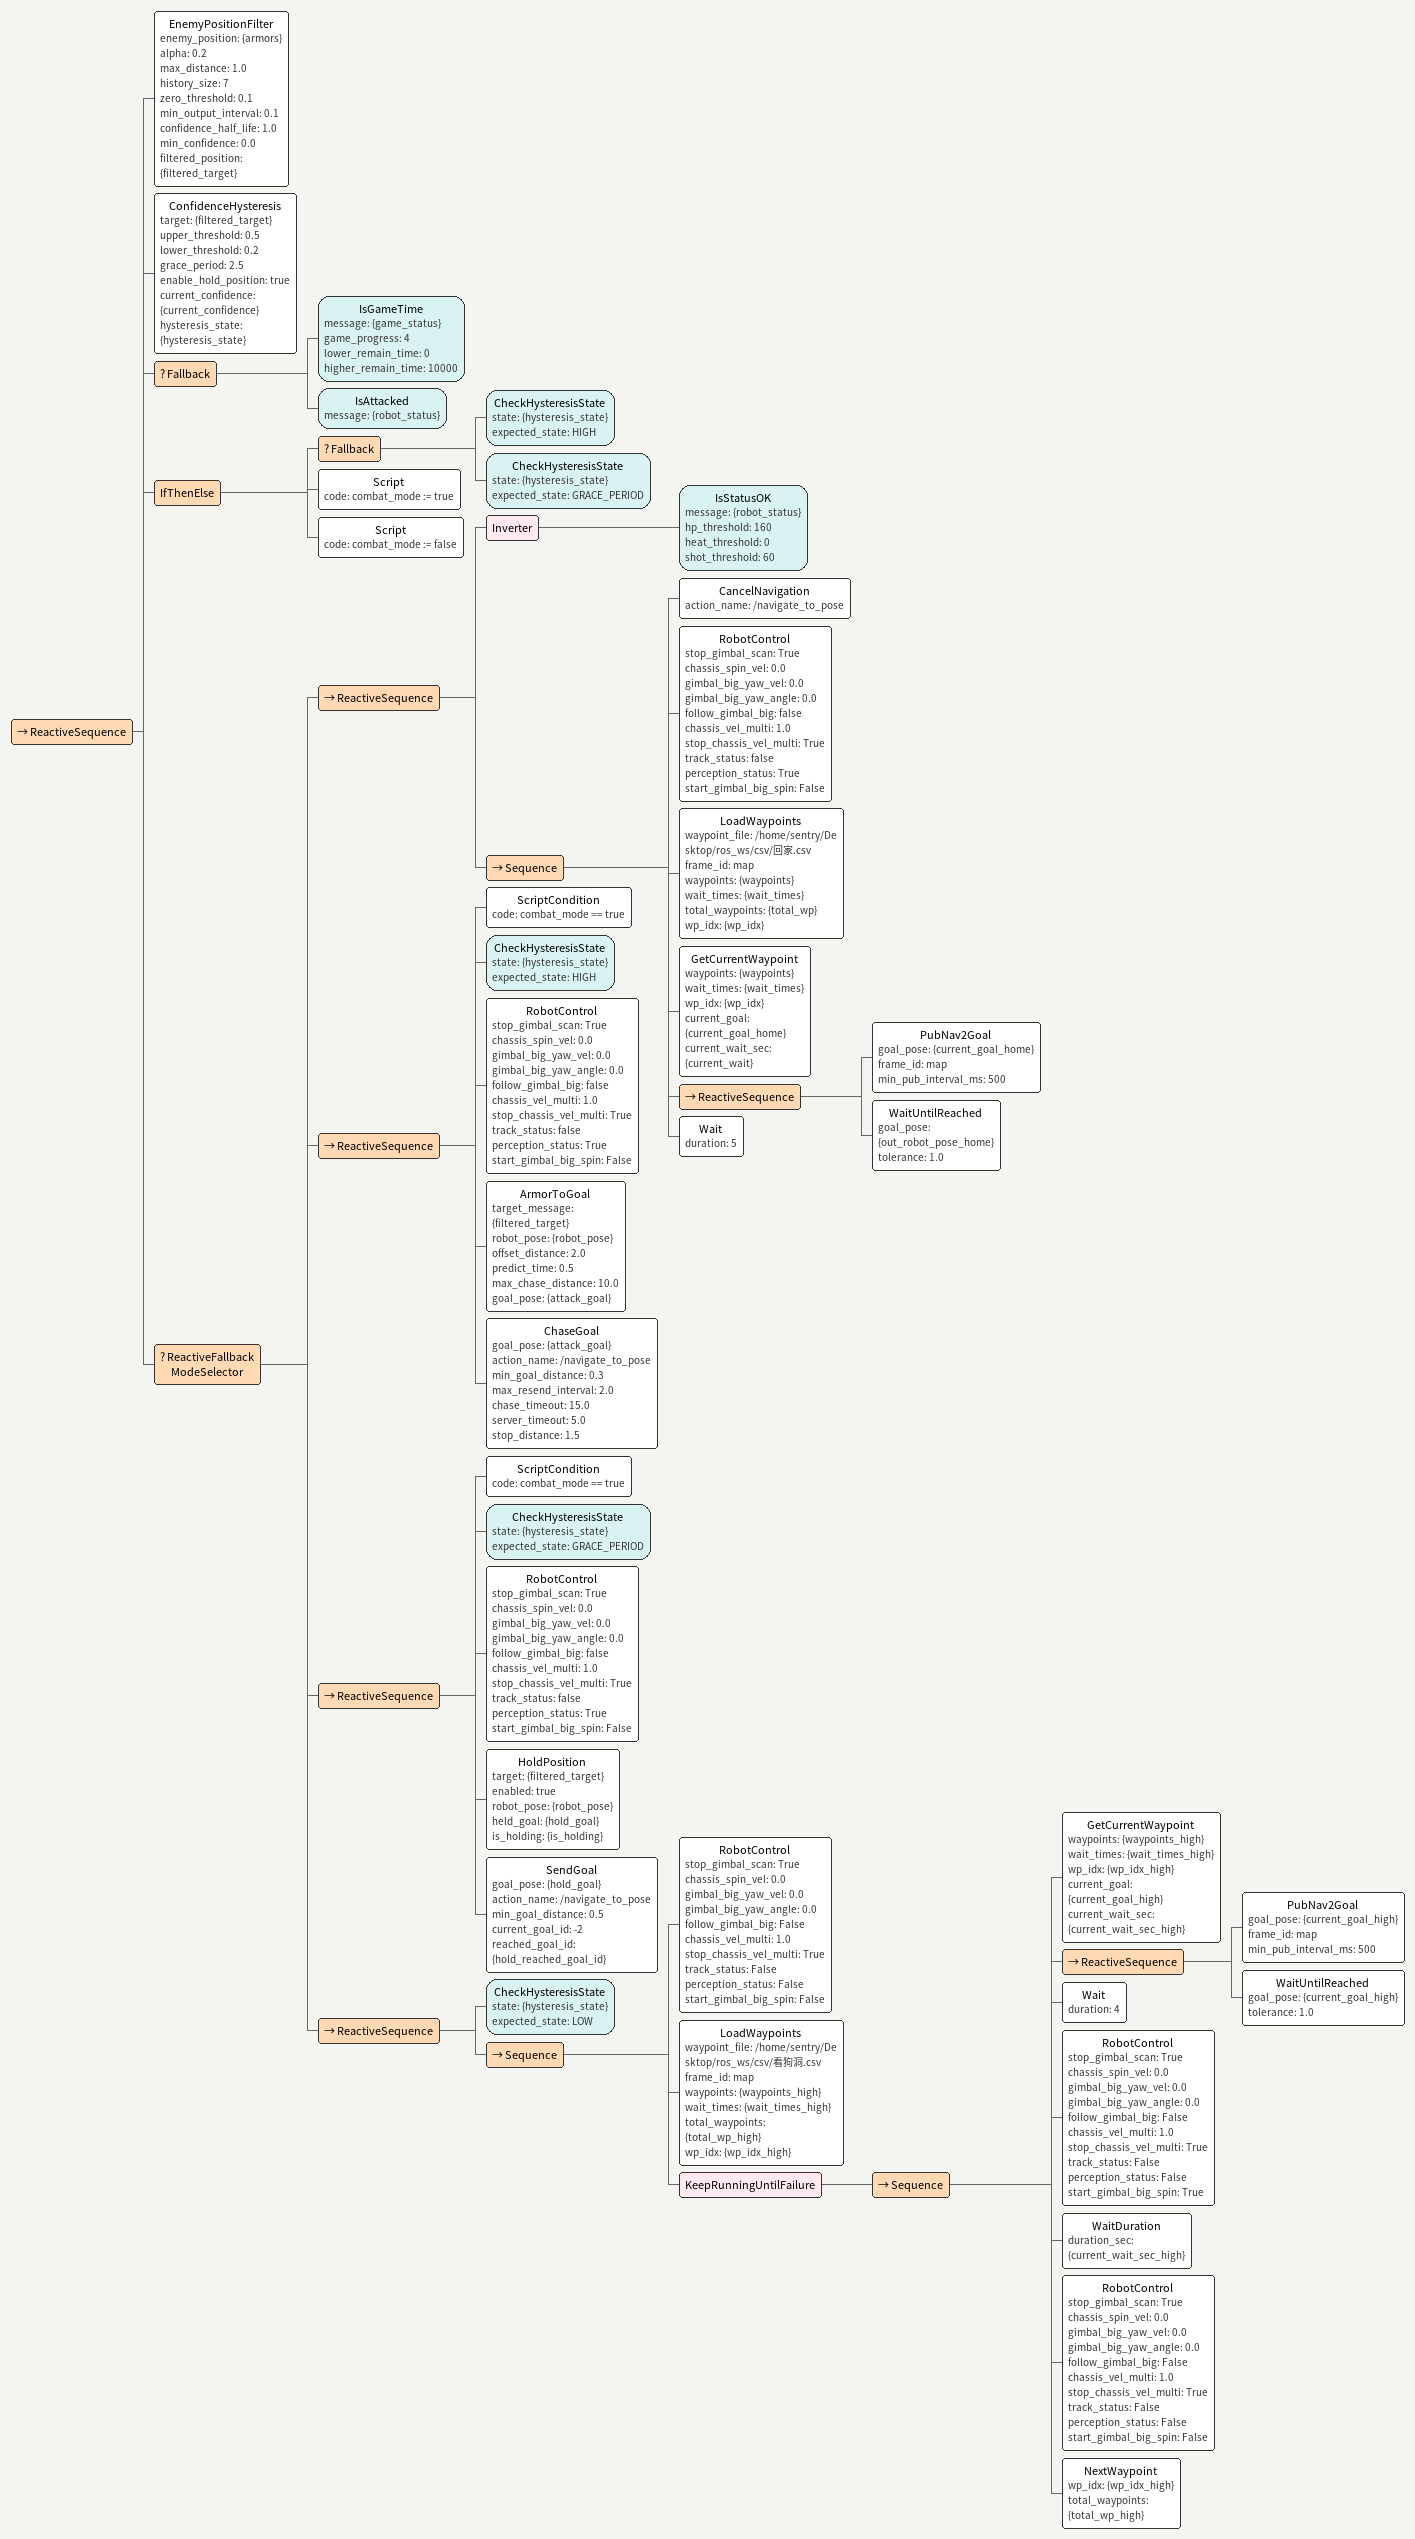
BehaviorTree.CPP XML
<ReactiveSequence>
  <EnemyPositionFilter enemy_position="{armors}" alpha="0.2" max_distance="1.0" history_size="7" zero_threshold="0.1" min_output_interval="0.1" confidence_half_life="1.0" min_confidence="0.0" filtered_position="{filtered_target}"/>
  <ConfidenceHysteresis target="{filtered_target}" upper_threshold="0.5" lower_threshold="0.2" grace_period="2.5" enable_hold_position="true" current_confidence="{current_confidence}" hysteresis_state="{hysteresis_state}"/>
  <Fallback>
    <IsGameTime message="{game_status}" game_progress="4" lower_remain_time="0" higher_remain_time="10000"/>
    <IsAttacked message="{robot_status}"/>
  </Fallback>
  <IfThenElse>
    <Fallback>
      <CheckHysteresisState state="{hysteresis_state}" expected_state="HIGH"/>
      <CheckHysteresisState state="{hysteresis_state}" expected_state="GRACE_PERIOD"/>
    </Fallback>
    <Script code="combat_mode := true"/>
    <Script code="combat_mode := false"/>
  </IfThenElse>
  <ReactiveFallback name="ModeSelector">
    <ReactiveSequence>
      <Inverter>
        <IsStatusOK message="{robot_status}" hp_threshold="160" heat_threshold="0" shot_threshold="60"/>
      </Inverter>
      <Sequence>
        <CancelNavigation action_name="/navigate_to_pose"/>
        <RobotControl stop_gimbal_scan="True" chassis_spin_vel="0.0" gimbal_big_yaw_vel="0.0" gimbal_big_yaw_angle="0.0" follow_gimbal_big="false" chassis_vel_multi="1.0" stop_chassis_vel_multi="True" track_status="false" perception_status="True" start_gimbal_big_spin="False"/>
        <LoadWaypoints waypoint_file="/home/sentry/Desktop/ros_ws/csv/回家.csv" frame_id="map" waypoints="{waypoints}" wait_times="{wait_times}" total_waypoints="{total_wp}" wp_idx="{wp_idx}"/>
        <GetCurrentWaypoint waypoints="{waypoints}" wait_times="{wait_times}" wp_idx="{wp_idx}" current_goal="{current_goal_home}" current_wait_sec="{current_wait}"/>
        <ReactiveSequence>
          <PubNav2Goal goal_pose="{current_goal_home}" frame_id="map" min_pub_interval_ms="500"/>
          <WaitUntilReached goal_pose="{out_robot_pose_home}" tolerance="1.0"/>
        </ReactiveSequence>
        <Wait duration="5"/>
      </Sequence>
    </ReactiveSequence>
    <ReactiveSequence>
      <ScriptCondition code="combat_mode == true"/>
      <CheckHysteresisState state="{hysteresis_state}" expected_state="HIGH"/>
      <RobotControl stop_gimbal_scan="True" chassis_spin_vel="0.0" gimbal_big_yaw_vel="0.0" gimbal_big_yaw_angle="0.0" follow_gimbal_big="false" chassis_vel_multi="1.0" stop_chassis_vel_multi="True" track_status="false" perception_status="True" start_gimbal_big_spin="False"/>
      <ArmorToGoal target_message="{filtered_target}" robot_pose="{robot_pose}" offset_distance="2.0" predict_time="0.5" max_chase_distance="10.0" goal_pose="{attack_goal}"/>
      <ChaseGoal goal_pose="{attack_goal}" action_name="/navigate_to_pose" min_goal_distance="0.3" max_resend_interval="2.0" chase_timeout="15.0" server_timeout="5.0" stop_distance="1.5"/>
    </ReactiveSequence>
    <ReactiveSequence>
      <ScriptCondition code="combat_mode == true"/>
      <CheckHysteresisState state="{hysteresis_state}" expected_state="GRACE_PERIOD"/>
      <RobotControl stop_gimbal_scan="True" chassis_spin_vel="0.0" gimbal_big_yaw_vel="0.0" gimbal_big_yaw_angle="0.0" follow_gimbal_big="false" chassis_vel_multi="1.0" stop_chassis_vel_multi="True" track_status="false" perception_status="True" start_gimbal_big_spin="False"/>
      <HoldPosition target="{filtered_target}" enabled="true" robot_pose="{robot_pose}" held_goal="{hold_goal}" is_holding="{is_holding}"/>
      <SendGoal goal_pose="{hold_goal}" action_name="/navigate_to_pose" min_goal_distance="0.5" current_goal_id="-2" reached_goal_id="{hold_reached_goal_id}"/>
    </ReactiveSequence>
    <ReactiveSequence>
      <CheckHysteresisState state="{hysteresis_state}" expected_state="LOW"/>
      <Sequence>
        <RobotControl stop_gimbal_scan="True" chassis_spin_vel="0.0" gimbal_big_yaw_vel="0.0" gimbal_big_yaw_angle="0.0" follow_gimbal_big="False" chassis_vel_multi="1.0" stop_chassis_vel_multi="True" track_status="False" perception_status="False" start_gimbal_big_spin="False"/>
        <LoadWaypoints waypoint_file="/home/sentry/Desktop/ros_ws/csv/看狗洞.csv" frame_id="map" waypoints="{waypoints_high}" wait_times="{wait_times_high}" total_waypoints="{total_wp_high}" wp_idx="{wp_idx_high}"/>
        <KeepRunningUntilFailure>
          <Sequence>
            <GetCurrentWaypoint waypoints="{waypoints_high}" wait_times="{wait_times_high}" wp_idx="{wp_idx_high}" current_goal="{current_goal_high}" current_wait_sec="{current_wait_sec_high}"/>
            <ReactiveSequence>
              <PubNav2Goal goal_pose="{current_goal_high}" frame_id="map" min_pub_interval_ms="500"/>
              <WaitUntilReached goal_pose="{current_goal_high}" tolerance="1.0"/>
            </ReactiveSequence>
            <Wait duration="4"/>
            <RobotControl stop_gimbal_scan="True" chassis_spin_vel="0.0" gimbal_big_yaw_vel="0.0" gimbal_big_yaw_angle="0.0" follow_gimbal_big="False" chassis_vel_multi="1.0" stop_chassis_vel_multi="True" track_status="False" perception_status="False" start_gimbal_big_spin="True"/>
            <WaitDuration duration_sec="{current_wait_sec_high}"/>
            <RobotControl stop_gimbal_scan="True" chassis_spin_vel="0.0" gimbal_big_yaw_vel="0.0" gimbal_big_yaw_angle="0.0" follow_gimbal_big="False" chassis_vel_multi="1.0" stop_chassis_vel_multi="True" track_status="False" perception_status="False" start_gimbal_big_spin="False"/>
            <NextWaypoint wp_idx="{wp_idx_high}" total_waypoints="{total_wp_high}"/>
          </Sequence>
        </KeepRunningUntilFailure>
      </Sequence>
    </ReactiveSequence>
  </ReactiveFallback>
</ReactiveSequence>
